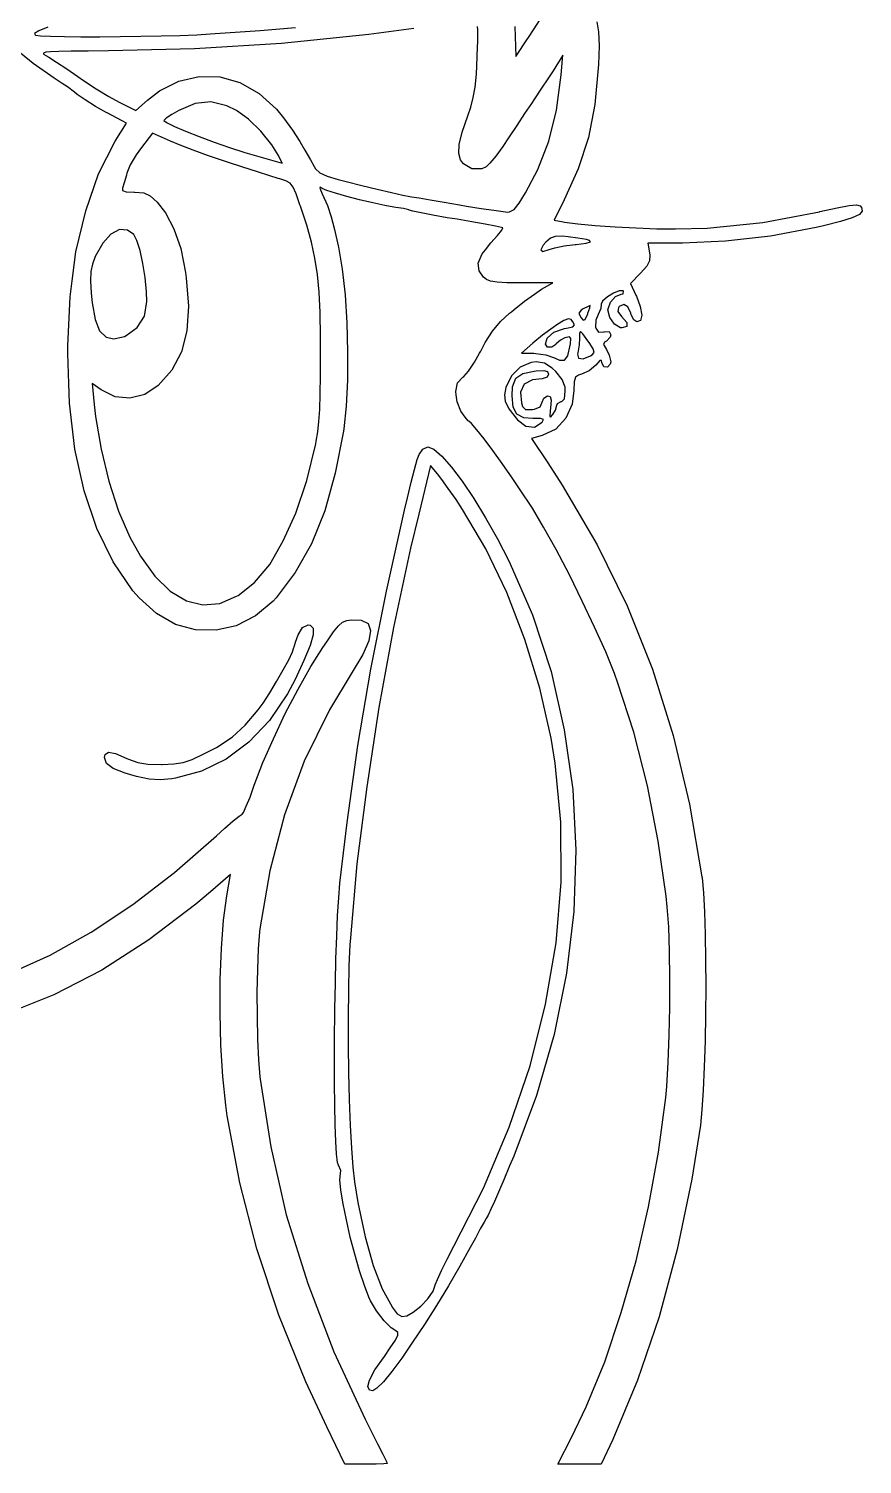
# Model space of a CAD drawing. Extents: x 87 to 114.2, y -103.1 to -96.6.
# Drawn here: x 111.012 to 113.468, y -103.135 to -98.903 of the extents above; entities that cross this region are included whole.
import ezdxf

# ---------------------------------------------------------------- set-up
doc = ezdxf.new("R2010")
doc.units = 0
doc.layers.add('BLACK', color=7, linetype='CONTINUOUS')

msp = doc.modelspace()

# ---------------------------------------------------------------- linework, layer by layer
at = {"layer": 'BLACK', "linetype": 'CONTINUOUS'}
for p, q in [((111.068, -98.8981), (111.042, -98.909)), ((111.694, -98.9076), (111.798, -98.8991)), ((112.147, -98.9026), (112.014, -98.9202)), ((112.335, -98.9075), (112.334, -98.8958)), ((112.444, -98.8958), (112.445, -98.9256)), ((112.483, -98.9312), (112.501, -98.903)), ((112.501, -98.903), (112.517, -98.8782)), ((112.686, -98.8823), (112.691, -98.9124)), ((111.042, -98.909), (111.029, -98.9167)), ((111.029, -98.9167), (111.031, -98.9213)), ((111.031, -98.9213), (111.032, -98.9216)), ((111.032, -98.9216), (111.047, -98.9235)), ((111.047, -98.9235), (111.076, -98.9249)), ((111.076, -98.9249), (111.117, -98.9258)), ((111.117, -98.9258), (111.166, -98.9263)), ((111.166, -98.9263), (111.222, -98.9264)), ((111.222, -98.9264), (111.281, -98.926)), ((111.281, -98.926), (111.342, -98.9252)), ((111.342, -98.9252), (111.402, -98.924)), ((111.402, -98.924), (111.457, -98.9224)), ((111.457, -98.9224), (111.507, -98.9205)), ((111.757, -98.946), (111.5, -98.9622)), ((111.507, -98.9205), (111.547, -98.9182)), ((111.547, -98.9182), (111.576, -98.9162)), ((111.576, -98.9162), (111.694, -98.9076)), ((112.014, -98.9202), (111.757, -98.946)), ((112.333, -98.9819), (112.335, -98.9377)), ((112.335, -98.9377), (112.335, -98.9075)), ((112.445, -98.9256), (112.447, -98.9848)), ((112.447, -98.9848), (112.482, -98.9328)), ((112.482, -98.9328), (112.483, -98.9312)), ((112.691, -98.9124), (112.693, -98.9535)), ((111.025, -99.0054), (110.988, -98.9747)), ((111.062, -98.9724), (111.056, -98.9747)), ((111.056, -98.9747), (111.056, -98.9777)), ((111.056, -98.9777), (111.062, -98.9816)), ((111.076, -98.9708), (111.062, -98.9724)), ((111.062, -98.9816), (111.071, -98.9869)), ((111.071, -98.9869), (111.094, -99.0016)), ((111.101, -98.9697), (111.076, -98.9708)), ((111.137, -98.969), (111.101, -98.9697)), ((111.187, -98.9686), (111.137, -98.969)), ((111.247, -98.9683), (111.187, -98.9686)), ((111.5, -98.9622), (111.247, -98.9683)), ((112.331, -99.0369), (112.333, -98.9871)), ((112.333, -98.9871), (112.333, -98.9819)), ((112.586, -98.9808), (112.557, -99.0267)), ((112.581, -99.0392), (112.586, -98.9808)), ((112.693, -98.9535), (112.691, -99.0085)), ((111.087, -99.0488), (111.025, -99.0054)), ((111.094, -99.0016), (111.124, -99.0215)), ((111.124, -99.0215), (111.157, -99.0439)), ((112.557, -99.0267), (112.543, -99.0477)), ((112.69, -99.0195), (112.68, -99.1262)), ((112.691, -99.0085), (112.69, -99.0195)), ((111.111, -99.0642), (111.087, -99.0488)), ((111.126, -99.0743), (111.111, -99.0642)), ((111.147, -99.09), (111.126, -99.0743)), ((111.157, -99.0439), (111.173, -99.0553)), ((111.173, -99.0553), (111.211, -99.0801)), ((111.397, -99.0864), (111.454, -99.0572)), ((111.454, -99.0572), (111.514, -99.0435)), ((111.514, -99.0435), (111.575, -99.045)), ((111.575, -99.045), (111.634, -99.0617)), ((111.634, -99.0617), (111.691, -99.0934)), ((112.322, -99.1054), (112.327, -99.0747)), ((112.327, -99.0747), (112.331, -99.0369)), ((112.543, -99.0477), (112.521, -99.0814)), ((112.567, -99.1425), (112.581, -99.0392)), ((111.155, -99.0966), (111.147, -99.09)), ((111.178, -99.1127), (111.155, -99.0966)), ((111.209, -99.1321), (111.178, -99.1127)), ((111.211, -99.0801), (111.248, -99.1026)), ((111.248, -99.1026), (111.278, -99.1189)), ((111.328, -99.1442), (111.362, -99.1138)), ((111.362, -99.1138), (111.397, -99.0864)), ((111.691, -99.0934), (111.742, -99.14)), ((112.315, -99.1337), (112.322, -99.1054)), ((112.502, -99.11), (112.493, -99.1235)), ((112.521, -99.0814), (112.502, -99.11)), ((111.242, -99.1505), (111.209, -99.1321)), ((111.243, -99.1507), (111.242, -99.1505)), ((111.285, -99.173), (111.243, -99.1507)), ((111.278, -99.1189), (111.328, -99.1442)), ((111.434, -99.1555), (111.417, -99.1669)), ((111.454, -99.1436), (111.434, -99.1555)), ((111.502, -99.1228), (111.454, -99.1436)), ((111.549, -99.1182), (111.502, -99.1228)), ((111.596, -99.1297), (111.549, -99.1182)), ((111.624, -99.1435), (111.596, -99.1297)), ((111.66, -99.1692), (111.624, -99.1435)), ((111.742, -99.14), (111.763, -99.1652)), ((112.289, -99.2081), (112.306, -99.16)), ((112.306, -99.16), (112.315, -99.1337)), ((112.473, -99.153), (112.45, -99.1883)), ((112.493, -99.1235), (112.473, -99.153)), ((112.544, -99.2344), (112.567, -99.1425)), ((112.68, -99.1262), (112.661, -99.2234)), ((111.267, -99.2343), (111.3, -99.1808)), ((111.3, -99.1808), (111.285, -99.173)), ((111.417, -99.1669), (111.41, -99.173)), ((111.41, -99.173), (111.41, -99.1736)), ((111.41, -99.1736), (111.42, -99.1805)), ((111.42, -99.1805), (111.442, -99.1913)), ((111.442, -99.1913), (111.474, -99.205)), ((111.696, -99.2048), (111.66, -99.1692)), ((111.763, -99.1652), (111.789, -99.2016)), ((111.789, -99.2016), (111.811, -99.2353)), ((112.45, -99.1883), (112.426, -99.2244)), ((111.218, -99.3306), (111.267, -99.2343)), ((111.377, -99.211), (111.344, -99.2532)), ((111.43, -99.2346), (111.377, -99.211)), ((111.458, -99.2461), (111.43, -99.2346)), ((111.474, -99.205), (111.514, -99.2205)), ((111.514, -99.2205), (111.558, -99.2368)), ((111.558, -99.2368), (111.604, -99.2528)), ((111.728, -99.2449), (111.696, -99.2048)), ((111.748, -99.2769), (111.728, -99.2449)), ((111.811, -99.2353), (111.826, -99.2612)), ((112.279, -99.2702), (112.28, -99.244)), ((112.28, -99.244), (112.289, -99.2081)), ((112.426, -99.2244), (112.409, -99.2499)), ((112.512, -99.3183), (112.544, -99.2344)), ((112.661, -99.2234), (112.631, -99.3156)), ((111.329, -99.2743), (111.311, -99.3037)), ((111.344, -99.2532), (111.329, -99.2743)), ((111.497, -99.2608), (111.458, -99.2461)), ((111.542, -99.2771), (111.497, -99.2608)), ((111.589, -99.2932), (111.542, -99.2771)), ((111.604, -99.2528), (111.649, -99.2675)), ((111.649, -99.2675), (111.69, -99.2798)), ((111.69, -99.2798), (111.759, -99.2994)), ((111.759, -99.2994), (111.748, -99.2769)), ((111.826, -99.2612), (111.842, -99.289)), ((112.284, -99.2894), (112.279, -99.2702)), ((112.388, -99.2785), (112.371, -99.2996)), ((112.409, -99.2499), (112.388, -99.2785)), ((111.301, -99.3282), (111.3, -99.3342)), ((111.311, -99.3037), (111.301, -99.3282)), ((111.598, -99.2963), (111.589, -99.2932)), ((111.643, -99.3109), (111.598, -99.2963)), ((111.686, -99.3246), (111.643, -99.3109)), ((111.722, -99.3361), (111.686, -99.3246)), ((111.842, -99.289), (111.853, -99.3088)), ((111.853, -99.3088), (111.857, -99.3155)), ((111.857, -99.3155), (111.87, -99.3278)), ((111.87, -99.3278), (111.891, -99.3376)), ((112.293, -99.3009), (112.284, -99.2894)), ((112.318, -99.3162), (112.293, -99.3009)), ((112.347, -99.3155), (112.318, -99.3162)), ((112.36, -99.3099), (112.347, -99.3155)), ((112.371, -99.2996), (112.36, -99.3099)), ((112.476, -99.3866), (112.512, -99.3183)), ((112.631, -99.3156), (112.59, -99.4076)), ((111.18, -99.4395), (111.218, -99.3306)), ((111.293, -99.3575), (111.288, -99.373)), ((111.3, -99.3342), (111.293, -99.3575)), ((111.747, -99.3441), (111.722, -99.3361)), ((111.752, -99.3455), (111.747, -99.3441)), ((111.77, -99.3515), (111.752, -99.3455)), ((111.782, -99.3584), (111.77, -99.3515)), ((111.791, -99.3701), (111.782, -99.3584)), ((111.8, -99.3899), (111.791, -99.3701)), ((111.871, -99.3697), (111.87, -99.3725)), ((111.877, -99.3737), (111.871, -99.3697)), ((111.891, -99.3376), (111.924, -99.3473)), ((111.924, -99.3473), (111.947, -99.3531)), ((111.947, -99.3531), (111.993, -99.3648)), ((111.993, -99.3648), (112.039, -99.3759)), ((111.288, -99.373), (111.288, -99.3799)), ((111.288, -99.3799), (111.299, -99.3839)), ((111.299, -99.3839), (111.323, -99.385)), ((111.323, -99.385), (111.325, -99.385)), ((111.325, -99.385), (111.351, -99.3871)), ((111.351, -99.3871), (111.37, -99.3956)), ((111.37, -99.3956), (111.39, -99.414)), ((111.39, -99.414), (111.415, -99.446)), ((111.811, -99.4216), (111.8, -99.3899)), ((111.87, -99.3725), (111.877, -99.3894)), ((111.89, -99.3796), (111.877, -99.3737)), ((111.877, -99.3894), (111.892, -99.4241)), ((111.916, -99.3879), (111.89, -99.3796)), ((111.949, -99.3974), (111.916, -99.3879)), ((111.987, -99.4073), (111.949, -99.3974)), ((112.026, -99.4165), (111.987, -99.4073)), ((112.039, -99.3759), (112.081, -99.3857)), ((112.081, -99.3857), (112.114, -99.3931)), ((112.114, -99.3931), (112.135, -99.3973)), ((112.135, -99.3973), (112.14, -99.3981)), ((112.14, -99.3981), (112.162, -99.4018)), ((112.162, -99.4018), (112.195, -99.4074)), ((112.195, -99.4074), (112.236, -99.4143)), ((112.236, -99.4143), (112.281, -99.422)), ((112.457, -99.4174), (112.476, -99.3866)), ((112.59, -99.4076), (112.56, -99.4676)), ((111.151, -99.5607), (111.18, -99.4395)), ((111.415, -99.446), (111.44, -99.4929)), ((111.813, -99.4262), (111.811, -99.4216)), ((111.831, -99.482), (111.813, -99.4262)), ((111.892, -99.4241), (111.903, -99.4574)), ((112.061, -99.424), (112.026, -99.4165)), ((112.088, -99.4287), (112.061, -99.424)), ((112.094, -99.4294), (112.088, -99.4287)), ((112.116, -99.4328), (112.094, -99.4294)), ((112.132, -99.4372), (112.116, -99.4328)), ((112.133, -99.4378), (112.132, -99.4372)), ((112.144, -99.4409), (112.133, -99.4378)), ((112.168, -99.446), (112.144, -99.4409)), ((112.203, -99.4525), (112.168, -99.446)), ((112.245, -99.4599), (112.203, -99.4525)), ((112.281, -99.422), (112.302, -99.4255)), ((112.302, -99.4255), (112.345, -99.4325)), ((112.345, -99.4325), (112.382, -99.4381)), ((112.382, -99.4381), (112.41, -99.4418)), ((112.41, -99.4418), (112.424, -99.4432)), ((112.424, -99.4432), (112.429, -99.4427)), ((112.429, -99.4427), (112.442, -99.4353)), ((112.442, -99.4353), (112.457, -99.4174)), ((113.175, -99.4743), (113.342, -99.4423)), ((113.342, -99.4423), (113.343, -99.442)), ((113.343, -99.442), (113.394, -99.4308)), ((113.394, -99.4308), (113.429, -99.4244)), ((113.429, -99.4244), (113.451, -99.4225)), ((113.46, -99.4502), (113.438, -99.4602)), ((113.451, -99.4225), (113.462, -99.425)), ((113.468, -99.4404), (113.46, -99.4502)), ((113.462, -99.425), (113.466, -99.43)), ((113.466, -99.43), (113.468, -99.4404)), ((111.279, -99.495), (111.254, -99.5082)), ((111.303, -99.4963), (111.279, -99.495)), ((111.322, -99.5098), (111.303, -99.4963)), ((111.44, -99.4929), (111.46, -99.5505)), ((111.845, -99.5318), (111.831, -99.482)), ((111.903, -99.4574), (111.913, -99.4951)), ((111.913, -99.4951), (111.924, -99.5433)), ((112.274, -99.4647), (112.245, -99.4599)), ((112.318, -99.4722), (112.274, -99.4647)), ((112.357, -99.4791), (112.318, -99.4722)), ((112.387, -99.4846), (112.357, -99.4791)), ((112.405, -99.4884), (112.387, -99.4846)), ((112.393, -99.5128), (112.406, -99.497)), ((112.409, -99.4897), (112.405, -99.4884)), ((112.406, -99.497), (112.409, -99.4897)), ((112.56, -99.4676), (112.587, -99.4723)), ((112.587, -99.4723), (112.591, -99.473)), ((112.591, -99.473), (112.63, -99.478)), ((112.63, -99.478), (112.681, -99.4828)), ((112.681, -99.4828), (112.74, -99.4869)), ((112.74, -99.4869), (112.802, -99.4902)), ((112.802, -99.4902), (112.863, -99.4924)), ((112.863, -99.4924), (112.918, -99.4932)), ((112.918, -99.4932), (113.011, -99.4907)), ((113.011, -99.4907), (113.175, -99.4743)), ((113.332, -99.4889), (113.198, -99.514)), ((113.354, -99.4839), (113.332, -99.4889)), ((113.404, -99.4712), (113.354, -99.4839)), ((113.438, -99.4602), (113.404, -99.4712)), ((111.23, -99.5349), (111.208, -99.5743)), ((111.254, -99.5082), (111.23, -99.5349)), ((111.331, -99.527), (111.322, -99.5098)), ((111.34, -99.5566), (111.331, -99.527)), ((111.855, -99.579), (111.845, -99.5318)), ((112.358, -99.5543), (112.374, -99.5345)), ((112.374, -99.5338), (112.393, -99.5128)), ((112.374, -99.5345), (112.374, -99.5338)), ((112.528, -99.5406), (112.521, -99.5543)), ((112.536, -99.5319), (112.528, -99.5406)), ((112.549, -99.5202), (112.536, -99.5319)), ((112.563, -99.515), (112.549, -99.5202)), ((112.585, -99.5147), (112.563, -99.515)), ((112.601, -99.5162), (112.585, -99.5147)), ((112.59, -99.5429), (112.622, -99.5387)), ((112.63, -99.5199), (112.601, -99.5162)), ((112.622, -99.5387), (112.625, -99.5385)), ((112.625, -99.5385), (112.654, -99.5347)), ((112.655, -99.5243), (112.63, -99.5199)), ((112.654, -99.5347), (112.667, -99.5309)), ((112.664, -99.5269), (112.655, -99.5243)), ((112.667, -99.5309), (112.664, -99.5269)), ((112.938, -99.535), (112.836, -99.535)), ((112.836, -99.535), (112.841, -99.5639)), ((113.065, -99.5296), (112.938, -99.535)), ((113.198, -99.514), (113.065, -99.5296)), ((111.14, -99.6456), (111.151, -99.5607)), ((111.208, -99.5747), (111.2, -99.5972)), ((111.208, -99.5743), (111.208, -99.5747)), ((111.348, -99.5946), (111.34, -99.5566)), ((111.46, -99.5505), (111.474, -99.6215)), ((111.863, -99.6271), (111.855, -99.579)), ((111.924, -99.5433), (111.925, -99.5472)), ((111.925, -99.5472), (111.936, -99.6114)), ((112.336, -99.5937), (112.348, -99.5669)), ((112.348, -99.5669), (112.358, -99.5543)), ((112.521, -99.5543), (112.527, -99.5593)), ((112.527, -99.5593), (112.545, -99.5536)), ((112.545, -99.5536), (112.562, -99.5483)), ((112.562, -99.5483), (112.59, -99.5429)), ((112.841, -99.5639), (112.842, -99.5701)), ((112.842, -99.5701), (112.841, -99.5876)), ((111.195, -99.6189), (111.194, -99.6456)), ((111.2, -99.5972), (111.195, -99.6189)), ((111.355, -99.6367), (111.348, -99.5946)), ((111.474, -99.6215), (111.476, -99.637)), ((111.936, -99.6114), (111.944, -99.6873)), ((112.339, -99.6168), (112.336, -99.5937)), ((112.352, -99.635), (112.339, -99.6168)), ((112.815, -99.6233), (112.785, -99.6538)), ((112.833, -99.6033), (112.815, -99.6233)), ((112.841, -99.5876), (112.833, -99.6033)), ((111.134, -99.6936), (111.14, -99.6456)), ((111.194, -99.6456), (111.196, -99.6829)), ((111.359, -99.6789), (111.355, -99.6367)), ((111.476, -99.637), (111.483, -99.7208)), ((111.868, -99.6795), (111.863, -99.6271)), ((112.361, -99.6424), (112.352, -99.635)), ((112.373, -99.6473), (112.361, -99.6424)), ((112.392, -99.6501), (112.373, -99.6473)), ((112.421, -99.6516), (112.392, -99.6501)), ((112.462, -99.652), (112.421, -99.6516)), ((112.556, -99.6524), (112.462, -99.652)), ((112.523, -99.6708), (112.556, -99.6524)), ((112.785, -99.6538), (112.801, -99.6887)), ((111.127, -99.8379), (111.134, -99.6936)), ((111.196, -99.6829), (111.199, -99.7111)), ((111.353, -99.7502), (111.36, -99.7073)), ((111.36, -99.7073), (111.359, -99.6789)), ((111.871, -99.7398), (111.868, -99.6795)), ((111.944, -99.6873), (111.949, -99.7703)), ((112.442, -99.7305), (112.473, -99.7062)), ((112.473, -99.7062), (112.502, -99.6849)), ((112.502, -99.6849), (112.523, -99.6708)), ((112.703, -99.7056), (112.699, -99.7152)), ((112.717, -99.6936), (112.703, -99.7056)), ((112.735, -99.6825), (112.717, -99.6936)), ((112.719, -99.7284), (112.726, -99.7087)), ((112.726, -99.7087), (112.741, -99.692)), ((112.752, -99.6755), (112.735, -99.6825)), ((112.741, -99.692), (112.758, -99.685)), ((112.763, -99.6757), (112.752, -99.6755)), ((112.758, -99.685), (112.763, -99.684)), ((112.764, -99.6767), (112.763, -99.6757)), ((112.763, -99.684), (112.764, -99.6767)), ((112.801, -99.6887), (112.803, -99.6917)), ((112.803, -99.6917), (112.814, -99.7222)), ((111.199, -99.7111), (111.208, -99.7597)), ((111.332, -99.7839), (111.353, -99.7502)), ((111.483, -99.7208), (111.478, -99.7934)), ((111.872, -99.8114), (111.871, -99.7398)), ((112.402, -99.7664), (112.429, -99.7417)), ((112.429, -99.7417), (112.434, -99.737)), ((112.434, -99.737), (112.442, -99.7305)), ((112.64, -99.7328), (112.633, -99.7417)), ((112.633, -99.7417), (112.639, -99.7541)), ((112.646, -99.729), (112.64, -99.7328)), ((112.66, -99.7213), (112.646, -99.729)), ((112.652, -99.7601), (112.659, -99.7437)), ((112.659, -99.7418), (112.665, -99.7253)), ((112.659, -99.7437), (112.659, -99.7418)), ((112.666, -99.7186), (112.66, -99.7213)), ((112.665, -99.7253), (112.666, -99.7186)), ((112.69, -99.7449), (112.683, -99.7617)), ((112.698, -99.7272), (112.69, -99.7449)), ((112.699, -99.7152), (112.698, -99.7272)), ((112.718, -99.7317), (112.719, -99.7284)), ((112.724, -99.754), (112.718, -99.7317)), ((112.75, -99.7254), (112.748, -99.7366)), ((112.748, -99.7366), (112.759, -99.7511)), ((112.752, -99.7218), (112.75, -99.7254)), ((112.765, -99.7154), (112.752, -99.7218)), ((112.759, -99.7511), (112.774, -99.7693)), ((112.777, -99.7228), (112.765, -99.7154)), ((112.786, -99.7413), (112.777, -99.7228)), ((112.787, -99.7459), (112.786, -99.7413)), ((112.795, -99.7615), (112.787, -99.7459)), ((112.814, -99.7222), (112.818, -99.7469)), ((112.818, -99.7469), (112.815, -99.7627)), ((111.208, -99.7597), (111.221, -99.7931)), ((111.221, -99.7931), (111.24, -99.8122)), ((111.299, -99.8077), (111.332, -99.7839)), ((111.478, -99.7934), (111.462, -99.8558)), ((111.949, -99.7703), (111.951, -99.8558)), ((112.357, -99.8274), (112.378, -99.7944)), ((112.378, -99.7944), (112.402, -99.7664)), ((112.557, -99.7833), (112.526, -99.8066)), ((112.568, -99.7762), (112.557, -99.7833)), ((112.559, -99.7975), (112.591, -99.787)), ((112.589, -99.7626), (112.568, -99.7762)), ((112.602, -99.7577), (112.589, -99.7626)), ((112.591, -99.787), (112.597, -99.7859)), ((112.597, -99.7859), (112.615, -99.7814)), ((112.61, -99.7605), (112.602, -99.7577)), ((112.615, -99.7665), (112.61, -99.7605)), ((112.62, -99.7758), (112.615, -99.7665)), ((112.615, -99.7814), (112.62, -99.7758)), ((112.639, -99.7541), (112.646, -99.7625)), ((112.646, -99.7625), (112.652, -99.7601)), ((112.683, -99.7617), (112.682, -99.783)), ((112.682, -99.783), (112.683, -99.7855)), ((112.683, -99.7855), (112.691, -99.7971)), ((112.738, -99.7735), (112.724, -99.754)), ((112.756, -99.7844), (112.738, -99.7735)), ((112.76, -99.785), (112.756, -99.7844)), ((112.774, -99.7809), (112.76, -99.785)), ((112.774, -99.7693), (112.774, -99.7809)), ((112.804, -99.7668), (112.795, -99.7615)), ((112.815, -99.7627), (112.804, -99.7668)), ((111.24, -99.8122), (111.263, -99.8175)), ((111.263, -99.8175), (111.294, -99.8099)), ((111.294, -99.8099), (111.299, -99.8077)), ((111.872, -99.8558), (111.872, -99.8114)), ((112.344, -99.853), (112.357, -99.8274)), ((112.497, -99.8298), (112.464, -99.8594)), ((112.526, -99.8066), (112.497, -99.8298)), ((112.535, -99.8324), (112.54, -99.8148)), ((112.541, -99.8418), (112.535, -99.8324)), ((112.54, -99.8148), (112.559, -99.7975)), ((112.565, -99.8333), (112.553, -99.842)), ((112.566, -99.8319), (112.565, -99.8333)), ((112.579, -99.8207), (112.566, -99.8319)), ((112.592, -99.8143), (112.579, -99.8207)), ((112.605, -99.8115), (112.592, -99.8143)), ((112.609, -99.8161), (112.605, -99.8115)), ((112.606, -99.8403), (112.608, -99.832)), ((112.608, -99.832), (112.609, -99.8161)), ((112.634, -99.835), (112.63, -99.8579)), ((112.635, -99.8149), (112.634, -99.835)), ((112.638, -99.7956), (112.635, -99.8)), ((112.635, -99.8), (112.635, -99.8149)), ((112.645, -99.8028), (112.638, -99.7956)), ((112.659, -99.8226), (112.645, -99.8028)), ((112.663, -99.8277), (112.659, -99.8226)), ((112.675, -99.8465), (112.663, -99.8277)), ((112.691, -99.7971), (112.707, -99.7965)), ((112.708, -99.8268), (112.706, -99.8337)), ((112.706, -99.8337), (112.714, -99.8482)), ((112.707, -99.7965), (112.708, -99.7963)), ((112.708, -99.7963), (112.722, -99.7957)), ((112.714, -99.8238), (112.708, -99.8268)), ((112.725, -99.8122), (112.714, -99.8238)), ((112.722, -99.7957), (112.727, -99.8052)), ((112.727, -99.8052), (112.725, -99.8122)), ((111.127, -99.86), (111.127, -99.8379)), ((111.13, -99.9488), (111.127, -99.86)), ((111.462, -99.8558), (111.434, -99.9093)), ((111.872, -99.9251), (111.872, -99.8558)), ((111.951, -99.8558), (111.951, -99.9394)), ((112.325, -99.8862), (112.34, -99.8594)), ((112.34, -99.8594), (112.344, -99.853)), ((112.464, -99.8594), (112.5, -99.8597)), ((112.5, -99.8597), (112.506, -99.8599)), ((112.506, -99.8599), (112.536, -99.8645)), ((112.536, -99.8645), (112.561, -99.8732)), ((112.553, -99.842), (112.541, -99.8418)), ((112.561, -99.8732), (112.576, -99.8797)), ((112.576, -99.8797), (112.591, -99.8798)), ((112.591, -99.8798), (112.6, -99.8674)), ((112.6, -99.8674), (112.601, -99.8618)), ((112.601, -99.8618), (112.606, -99.8403)), ((112.63, -99.8579), (112.629, -99.8618)), ((112.629, -99.8618), (112.632, -99.8745)), ((112.632, -99.8745), (112.646, -99.8765)), ((112.646, -99.8765), (112.667, -99.867)), ((112.667, -99.867), (112.672, -99.8638)), ((112.672, -99.8638), (112.678, -99.8569)), ((112.678, -99.8569), (112.675, -99.8465)), ((112.714, -99.8482), (112.722, -99.8649)), ((112.722, -99.8649), (112.727, -99.8847)), ((111.434, -99.9093), (111.393, -99.9548)), ((112.294, -99.9283), (112.308, -99.9125)), ((112.308, -99.9125), (112.325, -99.8862)), ((112.46, -99.9006), (112.434, -99.9265)), ((112.447, -99.9335), (112.468, -99.9188)), ((112.492, -99.8866), (112.46, -99.9006)), ((112.468, -99.9188), (112.501, -99.9119)), ((112.507, -99.885), (112.492, -99.8866)), ((112.501, -99.9119), (112.507, -99.9114)), ((112.532, -99.889), (112.507, -99.885)), ((112.507, -99.9114), (112.53, -99.9105)), ((112.53, -99.9105), (112.541, -99.9135)), ((112.554, -99.9031), (112.532, -99.889)), ((112.543, -99.9214), (112.54, -99.9299)), ((112.541, -99.9135), (112.543, -99.9214)), ((112.565, -99.9133), (112.554, -99.9031)), ((112.584, -99.9367), (112.565, -99.9133)), ((112.641, -99.9215), (112.632, -99.924)), ((112.663, -99.9112), (112.641, -99.9215)), ((112.683, -99.8943), (112.663, -99.9112)), ((112.695, -99.8812), (112.683, -99.8943)), ((112.7, -99.8807), (112.695, -99.8812)), ((112.701, -99.8871), (112.7, -99.8807)), ((112.707, -99.8993), (112.701, -99.8871)), ((112.717, -99.9008), (112.707, -99.8993)), ((112.725, -99.8922), (112.717, -99.9008)), ((112.727, -99.8847), (112.725, -99.8922)), ((111.132, -100.007), (111.13, -99.9488)), ((111.225, -99.967), (111.199, -99.9488)), ((111.199, -99.9488), (111.205, -100.011)), ((111.393, -99.9548), (111.354, -99.9812)), ((111.871, -99.9806), (111.872, -99.9251)), ((111.951, -99.9394), (111.947, -100.016)), ((112.27, -99.9722), (112.275, -99.9466)), ((112.275, -99.9466), (112.291, -99.9304)), ((112.291, -99.9304), (112.294, -99.9283)), ((112.418, -99.961), (112.414, -99.9821)), ((112.434, -99.9265), (112.418, -99.961)), ((112.436, -99.985), (112.437, -99.9588)), ((112.437, -99.9588), (112.447, -99.9335)), ((112.472, -99.9512), (112.461, -99.9739)), ((112.496, -99.9384), (112.472, -99.9512)), ((112.525, -99.9351), (112.496, -99.9384)), ((112.54, -99.9299), (112.525, -99.9351)), ((112.593, -99.9591), (112.584, -99.9367)), ((112.593, -99.9717), (112.593, -99.9591)), ((112.619, -99.9439), (112.618, -99.969)), ((112.623, -99.9305), (112.619, -99.9439)), ((112.632, -99.924), (112.623, -99.9305)), ((111.267, -99.9876), (111.225, -99.967)), ((111.31, -99.9923), (111.267, -99.9876)), ((111.354, -99.9812), (111.31, -99.9923)), ((111.87, -100.025), (111.871, -99.9806)), ((112.271, -99.9821), (112.27, -99.9722)), ((112.274, -100.003), (112.271, -99.9821)), ((112.285, -100.03), (112.274, -100.003)), ((112.414, -99.9821), (112.416, -100.001)), ((112.416, -100.001), (112.427, -100.023)), ((112.439, -100.019), (112.436, -99.985)), ((112.461, -99.9739), (112.464, -100.006)), ((112.464, -100.006), (112.467, -100.017)), ((112.519, -100.018), (112.525, -100.004)), ((112.525, -100.004), (112.53, -99.9921)), ((112.53, -99.9921), (112.541, -99.985)), ((112.541, -99.985), (112.548, -99.9872)), ((112.548, -99.9872), (112.551, -99.9977)), ((112.551, -99.9977), (112.549, -100.02)), ((112.57, -100.008), (112.581, -100.002)), ((112.581, -100.002), (112.583, -100.002)), ((112.583, -100.002), (112.591, -99.9936)), ((112.591, -99.9936), (112.593, -99.9717)), ((112.618, -99.969), (112.613, -100.01)), ((111.148, -100.142), (111.132, -100.007)), ((111.205, -100.011), (111.209, -100.046)), ((111.209, -100.046), (111.225, -100.142)), ((111.867, -100.061), (111.87, -100.025)), ((111.947, -100.016), (111.94, -100.082)), ((112.298, -100.048), (112.285, -100.03)), ((112.307, -100.059), (112.298, -100.048)), ((112.427, -100.023), (112.452, -100.056)), ((112.45, -100.039), (112.439, -100.019)), ((112.471, -100.05), (112.45, -100.039)), ((112.467, -100.017), (112.476, -100.025)), ((112.476, -100.025), (112.496, -100.025)), ((112.496, -100.025), (112.502, -100.024)), ((112.502, -100.024), (112.519, -100.018)), ((112.548, -100.029), (112.547, -100.045)), ((112.547, -100.045), (112.549, -100.048)), ((112.549, -100.02), (112.548, -100.029)), ((112.549, -100.048), (112.556, -100.04)), ((112.556, -100.04), (112.564, -100.027)), ((112.564, -100.027), (112.568, -100.013)), ((112.568, -100.013), (112.57, -100.008)), ((112.613, -100.01), (112.595, -100.051)), ((111.859, -100.119), (111.864, -100.091)), ((111.864, -100.091), (111.867, -100.061)), ((111.939, -100.089), (111.915, -100.213)), ((111.94, -100.082), (111.939, -100.089)), ((112.309, -100.06), (112.307, -100.059)), ((112.317, -100.067), (112.309, -100.06)), ((112.332, -100.085), (112.317, -100.067)), ((112.354, -100.112), (112.332, -100.085)), ((112.452, -100.056), (112.477, -100.075)), ((112.497, -100.052), (112.471, -100.05)), ((112.477, -100.075), (112.502, -100.077)), ((112.52, -100.052), (112.497, -100.052)), ((112.502, -100.077), (112.525, -100.063)), ((112.529, -100.055), (112.52, -100.052)), ((112.525, -100.063), (112.526, -100.061)), ((112.565, -100.083), (112.525, -100.102)), ((112.526, -100.061), (112.529, -100.055)), ((112.595, -100.051), (112.565, -100.083)), ((111.831, -100.235), (111.858, -100.127)), ((111.858, -100.127), (111.859, -100.119)), ((112.379, -100.146), (112.354, -100.112)), ((112.525, -100.102), (112.493, -100.111)), ((112.493, -100.111), (112.542, -100.183)), ((111.175, -100.265), (111.148, -100.142)), ((111.225, -100.142), (111.248, -100.237)), ((112.149, -100.202), (112.157, -100.173)), ((112.157, -100.173), (112.162, -100.158)), ((112.162, -100.158), (112.173, -100.142)), ((112.173, -100.142), (112.188, -100.135)), ((112.188, -100.135), (112.206, -100.142)), ((112.206, -100.142), (112.229, -100.163)), ((112.229, -100.163), (112.258, -100.195)), ((112.407, -100.185), (112.379, -100.146)), ((111.915, -100.213), (111.884, -100.324)), ((112.139, -100.24), (112.149, -100.202)), ((112.196, -100.19), (112.161, -100.334)), ((112.216, -100.215), (112.196, -100.19)), ((112.229, -100.232), (112.216, -100.215)), ((112.258, -100.195), (112.289, -100.237)), ((112.436, -100.227), (112.407, -100.185)), ((112.542, -100.183), (112.584, -100.248)), ((111.248, -100.237), (111.277, -100.325)), ((111.799, -100.331), (111.831, -100.235)), ((112.128, -100.286), (112.139, -100.24)), ((112.248, -100.258), (112.229, -100.232)), ((112.271, -100.291), (112.248, -100.258)), ((112.289, -100.237), (112.323, -100.288)), ((112.464, -100.268), (112.436, -100.227)), ((112.584, -100.248), (112.687, -100.424)), ((111.213, -100.376), (111.175, -100.265)), ((112.119, -100.322), (112.128, -100.286)), ((112.29, -100.32), (112.271, -100.291)), ((112.323, -100.288), (112.358, -100.345)), ((112.49, -100.307), (112.464, -100.268)), ((111.277, -100.325), (111.31, -100.402)), ((111.762, -100.413), (111.799, -100.331)), ((111.884, -100.324), (111.845, -100.421)), ((112.066, -100.561), (112.119, -100.322)), ((112.161, -100.334), (112.137, -100.434)), ((112.359, -100.436), (112.29, -100.32)), ((112.358, -100.345), (112.393, -100.407)), ((112.496, -100.316), (112.49, -100.307)), ((112.529, -100.372), (112.496, -100.316)), ((111.261, -100.474), (111.213, -100.376)), ((112.566, -100.438), (112.529, -100.372)), ((111.31, -100.402), (111.341, -100.458)), ((111.722, -100.482), (111.762, -100.413)), ((111.845, -100.421), (111.797, -100.506)), ((112.393, -100.407), (112.427, -100.472)), ((112.687, -100.424), (112.775, -100.604)), ((111.341, -100.458), (111.384, -100.517)), ((112.137, -100.434), (112.087, -100.668)), ((112.421, -100.565), (112.359, -100.436)), ((112.427, -100.472), (112.496, -100.631)), ((112.605, -100.513), (112.566, -100.438)), ((111.319, -100.56), (111.261, -100.474)), ((111.677, -100.535), (111.722, -100.482)), ((111.797, -100.506), (111.741, -100.581)), ((112.643, -100.59), (112.605, -100.513)), ((111.384, -100.517), (111.429, -100.561)), ((111.629, -100.574), (111.677, -100.535)), ((111.337, -100.581), (111.319, -100.56)), ((111.388, -100.627), (111.337, -100.581)), ((111.429, -100.561), (111.477, -100.589)), ((111.477, -100.589), (111.525, -100.601)), ((111.525, -100.601), (111.575, -100.597)), ((111.575, -100.597), (111.624, -100.576)), ((111.624, -100.576), (111.629, -100.574)), ((111.732, -100.59), (111.68, -100.634)), ((111.741, -100.581), (111.732, -100.59)), ((112.02, -100.791), (112.066, -100.561)), ((112.474, -100.703), (112.421, -100.565)), ((112.679, -100.667), (112.643, -100.59)), ((111.444, -100.659), (111.388, -100.627)), ((111.68, -100.634), (111.623, -100.663)), ((112.496, -100.631), (112.551, -100.798)), ((112.775, -100.604), (112.85, -100.791)), ((111.503, -100.675), (111.444, -100.659)), ((111.564, -100.676), (111.503, -100.675)), ((111.623, -100.663), (111.564, -100.676)), ((111.806, -100.69), (111.819, -100.668)), ((111.819, -100.668), (111.835, -100.66)), ((111.835, -100.66), (111.841, -100.661)), ((111.841, -100.661), (111.85, -100.67)), ((111.85, -100.67), (111.85, -100.69)), ((111.89, -100.71), (111.91, -100.681)), ((111.91, -100.681), (111.925, -100.663)), ((111.925, -100.663), (111.937, -100.652)), ((111.937, -100.652), (111.949, -100.647)), ((111.949, -100.647), (111.963, -100.645)), ((111.963, -100.645), (111.992, -100.646)), ((111.992, -100.646), (112.012, -100.656)), ((112.012, -100.656), (112.019, -100.677)), ((112.019, -100.677), (112.014, -100.707)), ((112.087, -100.668), (112.044, -100.904)), ((112.712, -100.74), (112.679, -100.667)), ((111.793, -100.727), (111.794, -100.725)), ((111.794, -100.725), (111.798, -100.711)), ((111.798, -100.711), (111.806, -100.69)), ((111.841, -100.721), (111.823, -100.765)), ((111.85, -100.69), (111.841, -100.721)), ((111.879, -100.727), (111.89, -100.71)), ((112.014, -100.707), (111.996, -100.748)), ((112.518, -100.847), (112.474, -100.703)), ((111.762, -100.793), (111.778, -100.763)), ((111.778, -100.763), (111.789, -100.74)), ((111.789, -100.74), (111.793, -100.727)), ((111.823, -100.765), (111.797, -100.821)), ((111.843, -100.783), (111.879, -100.727)), ((111.996, -100.748), (111.965, -100.8)), ((112.738, -100.804), (112.712, -100.74)), ((111.742, -100.827), (111.762, -100.793)), ((111.806, -100.85), (111.843, -100.783)), ((111.965, -100.8), (111.898, -100.911)), ((111.982, -101.016), (112.02, -100.791)), ((112.551, -100.798), (112.59, -100.97)), ((112.747, -100.829), (112.738, -100.804)), ((112.85, -100.791), (112.911, -100.986)), ((111.722, -100.861), (111.742, -100.827)), ((111.768, -100.922), (111.806, -100.85)), ((111.797, -100.821), (111.774, -100.864)), ((112.551, -100.994), (112.518, -100.847)), ((112.795, -100.977), (112.747, -100.829)), ((111.688, -100.911), (111.703, -100.891)), ((111.703, -100.891), (111.722, -100.861)), ((111.774, -100.864), (111.721, -100.942)), ((111.65, -100.956), (111.688, -100.911)), ((111.733, -100.996), (111.768, -100.922)), ((111.898, -100.911), (111.824, -101.062)), ((112.044, -100.904), (112.008, -101.138)), ((111.611, -100.991), (111.65, -100.956)), ((111.721, -100.942), (111.661, -101.006)), ((112.59, -100.97), (112.615, -101.146)), ((112.835, -101.135), (112.795, -100.977)), ((111.528, -101.041), (111.565, -101.022)), ((111.565, -101.022), (111.611, -100.991)), ((111.661, -101.006), (111.594, -101.056)), ((111.702, -101.066), (111.733, -100.996)), ((111.95, -101.243), (111.982, -101.016)), ((112.563, -101.068), (112.551, -100.994)), ((112.911, -100.986), (112.959, -101.189)), ((111.235, -101.051), (111.237, -101.042)), ((111.241, -101.069), (111.235, -101.051)), ((111.237, -101.042), (111.247, -101.036)), ((111.247, -101.036), (111.268, -101.04)), ((111.268, -101.04), (111.301, -101.054)), ((111.301, -101.054), (111.306, -101.056)), ((111.306, -101.056), (111.333, -101.066)), ((111.467, -101.066), (111.494, -101.057)), ((111.494, -101.057), (111.528, -101.041)), ((111.594, -101.056), (111.521, -101.092)), ((111.824, -101.062), (111.766, -101.22)), ((111.261, -101.084), (111.241, -101.069)), ((111.296, -101.098), (111.261, -101.084)), ((111.33, -101.107), (111.296, -101.098)), ((111.367, -101.115), (111.33, -101.107)), ((111.333, -101.066), (111.363, -101.071)), ((111.363, -101.071), (111.403, -101.072)), ((111.403, -101.072), (111.405, -101.072)), ((111.405, -101.072), (111.44, -101.07)), ((111.44, -101.07), (111.467, -101.066)), ((111.521, -101.092), (111.444, -101.112)), ((111.678, -101.128), (111.702, -101.066)), ((112.58, -101.242), (112.563, -101.068)), ((111.399, -101.117), (111.367, -101.115)), ((111.434, -101.114), (111.399, -101.117)), ((111.444, -101.112), (111.434, -101.114)), ((111.664, -101.168), (111.676, -101.133)), ((111.676, -101.133), (111.678, -101.128)), ((112.008, -101.138), (111.979, -101.365)), ((112.615, -101.146), (112.624, -101.325)), ((112.867, -101.298), (112.835, -101.135)), ((111.653, -101.195), (111.664, -101.168)), ((112.959, -101.189), (112.995, -101.403)), ((111.614, -101.238), (111.632, -101.224)), ((111.632, -101.224), (111.641, -101.218)), ((111.641, -101.218), (111.645, -101.213)), ((111.645, -101.213), (111.653, -101.195)), ((111.766, -101.22), (111.722, -101.385)), ((111.565, -101.282), (111.59, -101.26)), ((111.59, -101.26), (111.614, -101.238)), ((111.929, -101.422), (111.95, -101.243)), ((112.581, -101.419), (112.58, -101.242)), ((111.442, -101.39), (111.565, -101.282)), ((112.89, -101.46), (112.867, -101.298)), ((112.624, -101.325), (112.618, -101.505)), ((111.319, -101.485), (111.442, -101.39)), ((111.607, -101.396), (111.548, -101.447)), ((111.596, -101.459), (111.607, -101.396)), ((111.722, -101.385), (111.693, -101.556)), ((111.979, -101.365), (111.96, -101.583)), ((112.995, -101.403), (112.996, -101.406)), ((111.926, -101.465), (111.929, -101.422)), ((112.566, -101.598), (112.581, -101.419)), ((112.996, -101.406), (113, -101.45)), ((111.196, -101.566), (111.319, -101.485)), ((111.504, -101.484), (111.366, -101.589)), ((111.548, -101.447), (111.504, -101.484)), ((111.586, -101.531), (111.596, -101.459)), ((111.922, -101.517), (111.926, -101.465)), ((112.893, -101.492), (112.89, -101.46)), ((113, -101.45), (113.003, -101.506)), ((111.92, -101.578), (111.922, -101.517)), ((112.618, -101.505), (112.597, -101.687)), ((112.898, -101.551), (112.893, -101.492)), ((113.003, -101.506), (113.005, -101.573)), ((111.075, -101.634), (111.196, -101.566)), ((111.58, -101.614), (111.586, -101.531)), ((111.692, -101.565), (111.688, -101.615)), ((111.693, -101.556), (111.692, -101.565)), ((112.9, -101.623), (112.898, -101.551)), ((111.366, -101.589), (111.227, -101.678)), ((111.576, -101.706), (111.58, -101.614)), ((111.688, -101.615), (111.686, -101.676)), ((111.917, -101.645), (111.92, -101.578)), ((111.958, -101.604), (111.955, -101.666)), ((111.96, -101.583), (111.958, -101.604)), ((112.535, -101.779), (112.566, -101.598)), ((113.005, -101.573), (113.006, -101.648)), ((110.957, -101.687), (111.075, -101.634)), ((111.916, -101.717), (111.917, -101.645)), ((112.901, -101.703), (112.9, -101.623)), ((113.006, -101.648), (113.007, -101.727)), ((111.227, -101.678), (111.086, -101.751)), ((111.686, -101.676), (111.684, -101.744)), ((111.955, -101.666), (111.954, -101.738)), ((112.597, -101.687), (112.56, -101.868)), ((111.576, -101.803), (111.576, -101.706)), ((111.914, -101.792), (111.916, -101.717)), ((111.954, -101.738), (111.953, -101.816)), ((112.901, -101.787), (112.901, -101.703)), ((113.007, -101.727), (113.006, -101.808)), ((111.086, -101.751), (110.944, -101.808)), ((111.684, -101.744), (111.685, -101.814)), ((112.489, -101.96), (112.535, -101.779)), ((111.578, -101.899), (111.576, -101.803)), ((111.685, -101.814), (111.686, -101.882)), ((111.913, -101.867), (111.914, -101.816)), ((111.914, -101.816), (111.914, -101.792)), ((111.953, -101.816), (111.953, -101.898)), ((112.899, -101.87), (112.901, -101.787)), ((113.006, -101.808), (113.005, -101.888)), ((111.913, -101.941), (111.913, -101.867)), ((112.56, -101.868), (112.508, -102.048)), ((111.584, -101.992), (111.578, -101.899)), ((111.686, -101.882), (111.689, -101.943)), ((111.953, -101.898), (111.954, -101.98)), ((112.896, -101.95), (112.899, -101.87)), ((113.005, -101.888), (113.002, -101.963)), ((111.689, -101.943), (111.693, -101.993)), ((111.913, -102.011), (111.913, -101.941)), ((112.892, -102.021), (112.896, -101.95)), ((111.593, -102.076), (111.584, -101.992)), ((111.693, -101.993), (111.694, -102)), ((111.954, -101.98), (111.956, -102.06)), ((112.428, -102.141), (112.489, -101.96)), ((113.002, -101.963), (112.999, -102.032)), ((111.694, -102), (111.725, -102.199)), ((111.914, -102.076), (111.913, -102.011)), ((112.889, -102.054), (112.892, -102.021)), ((112.999, -102.032), (112.995, -102.09)), ((111.597, -102.108), (111.593, -102.076)), ((111.915, -102.134), (111.914, -102.076)), ((111.956, -102.06), (111.959, -102.136)), ((112.508, -102.048), (112.441, -102.227)), ((112.868, -102.215), (112.889, -102.054)), ((111.634, -102.305), (111.597, -102.108)), ((112.995, -102.09), (112.991, -102.135)), ((111.917, -102.183), (111.915, -102.134)), ((111.959, -102.136), (111.963, -102.203)), ((112.352, -102.321), (112.428, -102.141)), ((112.991, -102.135), (112.966, -102.294)), ((111.725, -102.199), (111.771, -102.4)), ((111.919, -102.22), (111.917, -102.183)), ((111.963, -102.203), (111.967, -102.259)), ((111.922, -102.245), (111.919, -102.22)), ((111.925, -102.253), (111.922, -102.245)), ((112.441, -102.227), (112.429, -102.255)), ((112.838, -102.376), (112.868, -102.215)), ((111.932, -102.269), (111.925, -102.253)), ((111.929, -102.296), (111.931, -102.278)), ((111.931, -102.278), (111.932, -102.269)), ((111.967, -102.259), (111.972, -102.302)), ((112.429, -102.255), (112.412, -102.296)), ((111.684, -102.5), (111.634, -102.305)), ((111.932, -102.327), (111.929, -102.296)), ((111.938, -102.367), (111.932, -102.327)), ((111.972, -102.302), (111.982, -102.363)), ((112.265, -102.492), (112.352, -102.321)), ((112.396, -102.333), (112.384, -102.36)), ((112.412, -102.296), (112.396, -102.333)), ((112.966, -102.294), (112.923, -102.502)), ((111.948, -102.414), (111.938, -102.367)), ((111.982, -102.363), (112.003, -102.464)), ((112.384, -102.36), (112.375, -102.381)), ((112.802, -102.535), (112.838, -102.376)), ((111.771, -102.4), (111.834, -102.602)), ((111.959, -102.465), (111.948, -102.414)), ((112.36, -102.41), (112.354, -102.421)), ((112.366, -102.401), (112.36, -102.41)), ((112.36, -102.41), (112.36, -102.41)), ((112.375, -102.381), (112.366, -102.401)), ((112.342, -102.441), (112.328, -102.468)), ((112.354, -102.421), (112.342, -102.441)), ((111.749, -102.695), (111.684, -102.5)), ((111.973, -102.516), (111.959, -102.465)), ((112.003, -102.464), (112.027, -102.549)), ((112.245, -102.53), (112.265, -102.492)), ((112.313, -102.496), (112.282, -102.551)), ((112.328, -102.468), (112.313, -102.496)), ((112.923, -102.502), (112.87, -102.7)), ((111.987, -102.565), (111.973, -102.516)), ((112.228, -102.564), (112.245, -102.53)), ((112.758, -102.688), (112.802, -102.535)), ((112.001, -102.608), (111.987, -102.565)), ((112.027, -102.549), (112.053, -102.618)), ((112.216, -102.59), (112.228, -102.564)), ((112.282, -102.551), (112.249, -102.609)), ((111.834, -102.602), (111.911, -102.803)), ((112.014, -102.642), (112.001, -102.608)), ((112.053, -102.618), (112.083, -102.671)), ((112.188, -102.647), (112.204, -102.625)), ((112.204, -102.625), (112.21, -102.607)), ((112.21, -102.606), (112.216, -102.59)), ((112.21, -102.607), (112.21, -102.606)), ((112.249, -102.609), (112.213, -102.667)), ((112.019, -102.653), (112.014, -102.642)), ((112.037, -102.683), (112.019, -102.653)), ((112.083, -102.671), (112.083, -102.672)), ((112.083, -102.672), (112.098, -102.691)), ((112.145, -102.687), (112.167, -102.669)), ((112.167, -102.669), (112.188, -102.647)), ((112.213, -102.667), (112.178, -102.723)), ((111.828, -102.892), (111.749, -102.695)), ((112.059, -102.712), (112.037, -102.683)), ((112.08, -102.733), (112.059, -102.712)), ((112.098, -102.691), (112.111, -102.699)), ((112.111, -102.699), (112.126, -102.697)), ((112.126, -102.697), (112.145, -102.687)), ((112.126, -102.697), (112.126, -102.697)), ((112.709, -102.833), (112.758, -102.688)), ((112.87, -102.7), (112.806, -102.887)), ((112.094, -102.742), (112.08, -102.733)), ((112.093, -102.769), (112.1, -102.754)), ((112.1, -102.746), (112.094, -102.742)), ((112.1, -102.754), (112.1, -102.746)), ((112.178, -102.723), (112.143, -102.775)), ((112.06, -102.817), (112.077, -102.792)), ((112.077, -102.792), (112.093, -102.769)), ((112.143, -102.775), (112.111, -102.822)), ((111.911, -102.803), (112.003, -103.002)), ((112.032, -102.857), (112.06, -102.817)), ((112.111, -102.822), (112.082, -102.861)), ((112.654, -102.966), (112.709, -102.833)), ((112.016, -102.887), (112.032, -102.857)), ((112.082, -102.861), (112.057, -102.892)), ((111.89, -103.025), (111.828, -102.892)), ((112.011, -102.906), (112.016, -102.887)), ((112.016, -102.916), (112.011, -102.906)), ((112.026, -102.918), (112.016, -102.916)), ((112.038, -102.911), (112.026, -102.918)), ((112.057, -102.892), (112.038, -102.911)), ((112.806, -102.887), (112.733, -103.062)), ((112.611, -103.056), (112.654, -102.966)), ((112.003, -103.002), (112.021, -103.037)), ((111.943, -103.135), (111.89, -103.025)), ((112.021, -103.037), (112.04, -103.075)), ((112.04, -103.075), (112.055, -103.105)), ((112.571, -103.135), (112.611, -103.056)), ((112.733, -103.062), (112.699, -103.135)), ((112.006, -103.135), (111.943, -103.135)), ((112.036, -103.135), (112.006, -103.135)), ((112.058, -103.134), (112.036, -103.135)), ((112.055, -103.105), (112.065, -103.125)), ((112.068, -103.133), (112.058, -103.134)), ((112.065, -103.125), (112.068, -103.133)), ((112.068, -103.133), (112.068, -103.133)), ((112.699, -103.135), (112.571, -103.135))]:
    msp.add_line(p, q, dxfattribs=at)

doc.saveas('drawing.dxf')
